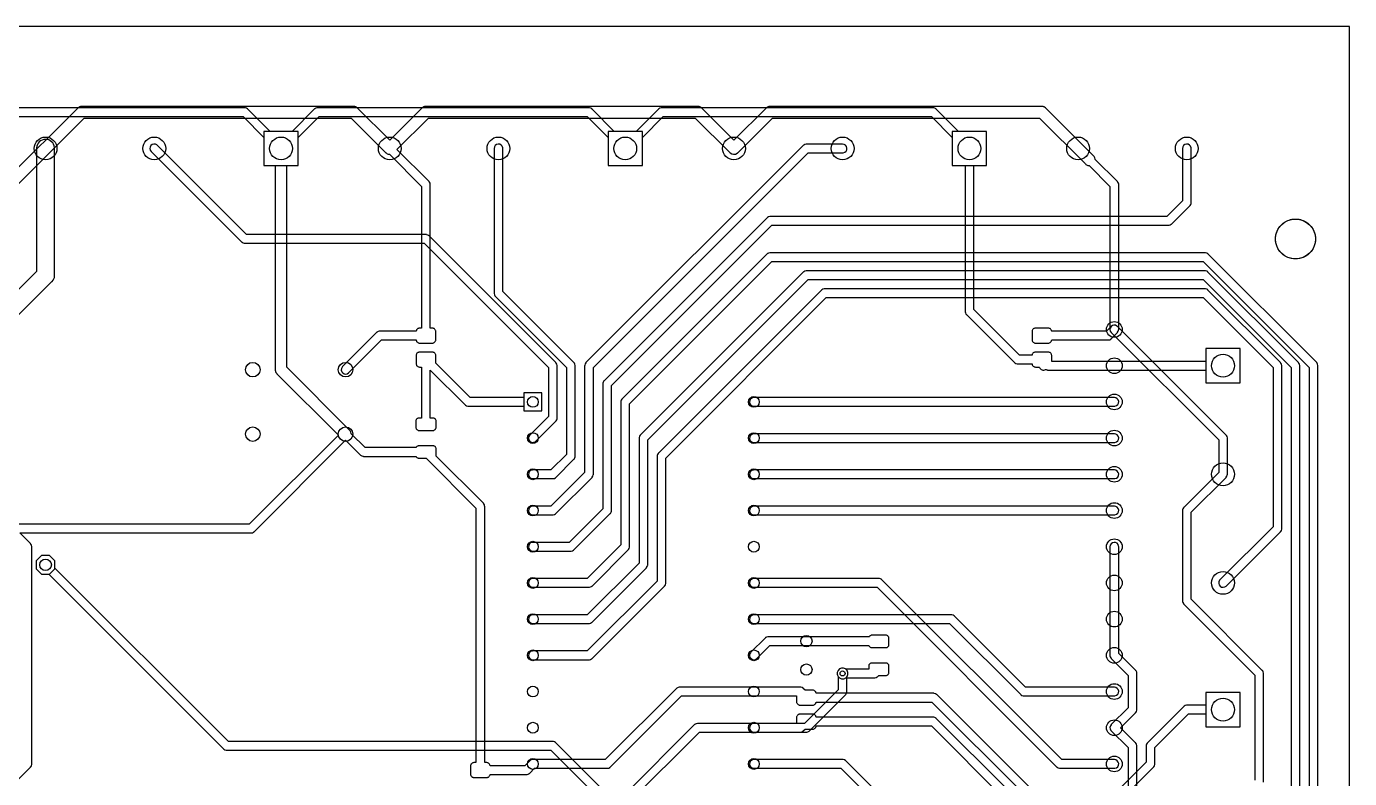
# Model space of a CAD drawing. Header units: millimetres. Extents: x 0 to 145, y -11 to 100.
# Drawn here: x 52 to 144.8, y 47.2 to 100 of the extents above; entities that cross this region are included whole.
import ezdxf

# ---------------------------------------------------------------- set-up
doc = ezdxf.new("R2010")
doc.units = ezdxf.units.MM

msp = doc.modelspace()

# ---------------------------------------------------------------- linework, layer by layer
at = {"layer": '16_copper'}
for points in [[(48.386, 93.675), (67.184, 93.675), (68.65, 92.209), (68.65, 90.24), (71.05, 90.24), (71.05, 92.209), (72.516, 93.675), (91.314, 93.675), (92.78, 92.209), (92.78, 90.24), (95.18, 90.24), (95.18, 92.209), (96.646, 93.675), (115.444, 93.675), (116.91, 92.209), (116.91, 90.24), (119.31, 90.24), (119.31, 92.64), (117.341, 92.64), (115.786, 94.196), (115.776, 94.203), (115.768, 94.212, 0.144213), (115.611, 94.282), (115.6, 94.283, 0.015609), (115.581, 94.284), (115.57, 94.285), (96.52, 94.285), (96.508, 94.284), (96.496, 94.284, 0.144215), (96.335, 94.222), (96.327, 94.215, 0.015626), (96.313, 94.203), (96.304, 94.196), (94.749, 92.64), (93.211, 92.64), (91.656, 94.196), (91.646, 94.203), (91.638, 94.212, 0.144213), (91.481, 94.282), (91.47, 94.283, 0.015609), (91.451, 94.284), (91.44, 94.285), (72.39, 94.285), (72.378, 94.284), (72.366, 94.284, 0.144215), (72.205, 94.222), (72.197, 94.215, 0.015626), (72.183, 94.203), (72.174, 94.196), (70.619, 92.64), (69.081, 92.64), (67.526, 94.196), (67.516, 94.203), (67.508, 94.212, 0.144213), (67.351, 94.282), (67.34, 94.283, 0.015609), (67.321, 94.284), (67.31, 94.285), (48.26, 94.285)], [(39.469, 67.781), (53.789, 82.101), (53.794, 82.107), (53.8, 82.112, 0.1754), (53.974, 82.508), (53.975, 82.55), (53.975, 91.44), (53.972, 91.503, 0.920724), (52.706, 91.482), (52.705, 91.44), (52.705, 82.813), (38.757, 68.865)], [(142.545, 19.05), (142.545, 76.2), (142.544, 76.212), (142.544, 76.224, 0.144215), (142.482, 76.385), (142.475, 76.393, 0.015626), (142.463, 76.407), (142.456, 76.416), (134.836, 84.036), (134.826, 84.043), (134.818, 84.052, 0.144213), (134.661, 84.122), (134.65, 84.123, 0.015609), (134.631, 84.124), (134.62, 84.125), (104.14, 84.125), (104.128, 84.124), (104.116, 84.124, 0.144215), (103.955, 84.062), (103.947, 84.055, 0.015626), (103.933, 84.043), (103.924, 84.036), (93.764, 73.876), (93.757, 73.866), (93.748, 73.858, 0.144213), (93.678, 73.701), (93.677, 73.69, 0.015609), (93.676, 73.671), (93.675, 73.66), (93.675, 63.626), (91.314, 61.265), (87.502, 61.265), (87.458, 61.262, 0.930834), (87.502, 60.655), (91.44, 60.655), (91.452, 60.656), (91.464, 60.656, 0.144215), (91.625, 60.718), (91.633, 60.725, 0.015626), (91.647, 60.737), (91.656, 60.744), (94.196, 63.284), (94.203, 63.294), (94.212, 63.302, 0.144213), (94.282, 63.459), (94.283, 63.47, 0.015609), (94.284, 63.489), (94.285, 63.5), (94.285, 73.534), (104.266, 83.515), (134.494, 83.515), (141.935, 76.074), (141.935, 19.176)], [(141.275, 41.91), (141.275, 76.2), (141.274, 76.212), (141.274, 76.224, 0.144215), (141.212, 76.385), (141.205, 76.393, 0.015626), (141.193, 76.407), (141.186, 76.416), (134.836, 82.766), (134.826, 82.773), (134.818, 82.782, 0.144213), (134.661, 82.852), (134.65, 82.853, 0.015609), (134.631, 82.854), (134.62, 82.855), (106.68, 82.855), (106.668, 82.854), (106.656, 82.854, 0.144215), (106.495, 82.792), (106.487, 82.785, 0.015626), (106.473, 82.773), (106.464, 82.766), (95.034, 71.336), (95.027, 71.326), (95.018, 71.318, 0.144213), (94.948, 71.161), (94.947, 71.15, 0.015609), (94.946, 71.131), (94.945, 71.12), (94.945, 62.356), (91.314, 58.725), (87.502, 58.725), (87.458, 58.722, 0.930834), (87.502, 58.115), (91.44, 58.115), (91.452, 58.116), (91.464, 58.116, 0.144215), (91.625, 58.178), (91.633, 58.185, 0.015626), (91.647, 58.197), (91.656, 58.204), (95.466, 62.014), (95.473, 62.024), (95.482, 62.032, 0.144213), (95.552, 62.189), (95.553, 62.2, 0.015609), (95.554, 62.219), (95.555, 62.23), (95.555, 70.994), (106.806, 82.245), (134.494, 82.245), (140.665, 76.074), (140.665, 42.036)], [(138.735, 46.99), (138.735, 54.61), (138.734, 54.622), (138.734, 54.634, 0.144215), (138.672, 54.795), (138.665, 54.803, 0.015626), (138.653, 54.817), (138.646, 54.826), (133.655, 59.816), (133.655, 65.914), (136.106, 68.364), (136.113, 68.374), (136.122, 68.382, 0.144213), (136.192, 68.539), (136.193, 68.55, 0.015609), (136.194, 68.569), (136.195, 68.58), (136.195, 71.12), (136.194, 71.132), (136.194, 71.144, 0.144215), (136.132, 71.305), (136.125, 71.313, 0.015626), (136.113, 71.327), (136.106, 71.336), (128.486, 78.956), (128.453, 78.984, 0.930833), (128.054, 78.524), (135.585, 70.994), (135.585, 68.706), (133.134, 66.256), (133.127, 66.246), (133.118, 66.238, 0.144213), (133.048, 66.081), (133.047, 66.07, 0.015609), (133.046, 66.051), (133.045, 66.04), (133.045, 59.69), (133.046, 59.678), (133.046, 59.666, 0.144215), (133.108, 59.505), (133.115, 59.497, 0.015626), (133.127, 59.483), (133.134, 59.474), (138.125, 54.484), (138.125, 47.116)], [(129.857, 44.462), (129.857, 48.791), (129.856, 48.803), (129.856, 48.815, 0.051151), (129.845, 48.876), (129.845, 49.53), (129.844, 49.542), (129.844, 49.554, 0.144215), (129.782, 49.715), (129.775, 49.723, 0.015626), (129.763, 49.737), (129.756, 49.746), (128.701, 50.8), (129.756, 51.854), (129.763, 51.864), (129.772, 51.872, 0.144213), (129.842, 52.029), (129.843, 52.04, 0.015609), (129.844, 52.059), (129.845, 52.07), (129.845, 52.724), (129.845, 52.726, 0.035821), (129.854, 52.768), (129.855, 52.779, 0.015609), (129.856, 52.798), (129.857, 52.809), (129.857, 54.598), (129.856, 54.61), (129.856, 54.622, 0.144215), (129.795, 54.783), (129.788, 54.791, 0.015626), (129.775, 54.805), (129.768, 54.813), (128.575, 56.006), (128.575, 63.5), (128.572, 63.544, 0.930834), (127.965, 63.5), (127.965, 55.88), (127.966, 55.868), (127.966, 55.856, 0.144215), (128.028, 55.695), (128.035, 55.687, 0.015626), (128.047, 55.673), (128.054, 55.664), (129.247, 54.472), (129.247, 52.882), (129.247, 52.88, 0.03467), (129.238, 52.837), (129.237, 52.827, 0.015023), (129.236, 52.808), (129.235, 52.797), (129.235, 52.196), (128.054, 51.016), (128.054, 51.015), (128.053, 51.015, 0.374198), (128.028, 50.615), (128.054, 50.584), (129.235, 49.404), (129.235, 48.803), (129.236, 48.791), (129.236, 48.779, 0.049453), (129.247, 48.718), (129.247, 44.588)], [(100.456, 38.405), (89.116, 49.746), (89.106, 49.753), (89.098, 49.762, 0.144213), (88.941, 49.832), (88.93, 49.833, 0.015609), (88.911, 49.834), (88.9, 49.835), (66.166, 49.835), (54, 62.001), (54, 62.504), (53.614, 62.89), (53.066, 62.89), (52.68, 62.504), (52.68, 61.956), (53.066, 61.57), (53.569, 61.57), (65.824, 49.314), (65.834, 49.307), (65.842, 49.298, 0.144213), (65.999, 49.228), (66.01, 49.227, 0.015609), (66.029, 49.226), (66.04, 49.225), (88.774, 49.225), (100.114, 37.884)], [(115.786, 42.126), (109.436, 48.476), (109.426, 48.483), (109.418, 48.492, 0.144213), (109.261, 48.562), (109.25, 48.563, 0.015609), (109.231, 48.564), (109.22, 48.565), (102.998, 48.565), (102.954, 48.562, 0.930834), (102.998, 47.955), (109.094, 47.955), (115.265, 41.784)]]:
    msp.add_lwpolyline(points, format="xyb", dxfattribs=at)
for points in [[(87.526, 70.816, 0.178544), (87.718, 70.904), (89.116, 72.302), (89.123, 72.312), (89.132, 72.32, 0.144213), (89.202, 72.477), (89.203, 72.488, 0.015609), (89.204, 72.507), (89.205, 72.518), (89.205, 76.2), (89.204, 76.212), (89.204, 76.224, 0.144215), (89.142, 76.385), (89.135, 76.393, 0.015626), (89.123, 76.407), (89.116, 76.416), (80.226, 85.306), (80.216, 85.313), (80.208, 85.322, 0.144213), (80.051, 85.392), (80.04, 85.393, 0.015609), (80.021, 85.394), (80.01, 85.395), (67.436, 85.395), (61.176, 91.656), (61.143, 91.684, 0.930833), (60.744, 91.224), (67.094, 84.874), (67.104, 84.867), (67.112, 84.858, 0.144213), (67.269, 84.788), (67.28, 84.787, 0.015609), (67.299, 84.786), (67.31, 84.785), (79.884, 84.785), (88.595, 76.074), (88.595, 72.644), (87.286, 71.336), (87.258, 71.303, 0.595495), (87.482, 70.816)], [(88.912, 68.276), (88.924, 68.276, 0.144215), (89.085, 68.338), (89.093, 68.345, 0.015626), (89.107, 68.357), (89.116, 68.364), (90.386, 69.634), (90.393, 69.644), (90.402, 69.652, 0.144213), (90.472, 69.809), (90.473, 69.82, 0.015609), (90.474, 69.839), (90.475, 69.85), (90.475, 76.2), (90.474, 76.212), (90.474, 76.224, 0.144215), (90.412, 76.385), (90.405, 76.393, 0.015626), (90.393, 76.407), (90.386, 76.416), (85.395, 81.406), (85.395, 91.44), (85.392, 91.484, 0.930834), (84.785, 91.44), (84.785, 81.28), (84.786, 81.268), (84.786, 81.256, 0.144215), (84.848, 81.095), (84.855, 81.087, 0.015626), (84.867, 81.073), (84.874, 81.064), (89.865, 76.074), (89.865, 69.976), (88.774, 68.885), (87.502, 68.885), (87.458, 68.882, 0.930834), (87.502, 68.275), (88.9, 68.275)], [(88.912, 65.736), (88.924, 65.736, 0.144215), (89.085, 65.798), (89.093, 65.805, 0.015626), (89.107, 65.817), (89.116, 65.824), (91.656, 68.364), (91.663, 68.374), (91.672, 68.382, 0.144213), (91.742, 68.539), (91.743, 68.55, 0.015609), (91.744, 68.569), (91.745, 68.58), (91.745, 76.074), (106.806, 91.135), (109.22, 91.135), (109.264, 91.138, 0.930834), (109.22, 91.745), (106.68, 91.745), (106.668, 91.744), (106.656, 91.744, 0.144215), (106.495, 91.682), (106.487, 91.675, 0.015626), (106.473, 91.663), (106.464, 91.656), (91.224, 76.416), (91.217, 76.406), (91.208, 76.398, 0.144213), (91.138, 76.241), (91.137, 76.23, 0.015609), (91.136, 76.211), (91.135, 76.2), (91.135, 68.706), (88.774, 66.345), (87.502, 66.345), (87.458, 66.342, 0.930834), (87.502, 65.735), (88.9, 65.735)], [(90.182, 63.196), (90.194, 63.196, 0.144215), (90.355, 63.258), (90.363, 63.265, 0.015626), (90.377, 63.277), (90.386, 63.284), (92.926, 65.824), (92.933, 65.834), (92.942, 65.842, 0.144213), (93.012, 65.999), (93.013, 66.01, 0.015609), (93.014, 66.029), (93.015, 66.04), (93.015, 74.804), (104.266, 86.055), (132.08, 86.055), (132.092, 86.056), (132.104, 86.056, 0.144215), (132.265, 86.118), (132.273, 86.125, 0.015626), (132.287, 86.137), (132.296, 86.144), (133.566, 87.414), (133.573, 87.424), (133.582, 87.432, 0.144213), (133.652, 87.589), (133.653, 87.6, 0.015609), (133.654, 87.619), (133.655, 87.63), (133.655, 91.44), (133.652, 91.484, 0.930834), (133.045, 91.44), (133.045, 87.756), (131.954, 86.665), (104.14, 86.665), (104.128, 86.664), (104.116, 86.664, 0.144215), (103.955, 86.602), (103.947, 86.595, 0.015626), (103.933, 86.583), (103.924, 86.576), (92.494, 75.146), (92.487, 75.136), (92.478, 75.128, 0.144213), (92.408, 74.971), (92.407, 74.96, 0.015609), (92.406, 74.941), (92.405, 74.93), (92.405, 66.166), (90.044, 63.805), (87.502, 63.805), (87.458, 63.802, 0.930834), (87.502, 63.195), (90.17, 63.195)], [(91.452, 55.576), (91.464, 55.576, 0.144215), (91.625, 55.638), (91.633, 55.645, 0.015626), (91.647, 55.657), (91.656, 55.664), (96.736, 60.744), (96.743, 60.754), (96.752, 60.762, 0.144213), (96.822, 60.919), (96.823, 60.93, 0.015609), (96.824, 60.949), (96.825, 60.96), (96.825, 69.724), (108.076, 80.975), (134.494, 80.975), (139.395, 76.074), (139.395, 64.896), (135.674, 61.176), (135.646, 61.143, 0.930833), (136.106, 60.744), (139.916, 64.554), (139.923, 64.564), (139.932, 64.572, 0.144213), (140.002, 64.729), (140.003, 64.74, 0.015609), (140.004, 64.759), (140.005, 64.77), (140.005, 76.2), (140.004, 76.212), (140.004, 76.224, 0.144215), (139.942, 76.385), (139.935, 76.393, 0.015626), (139.923, 76.407), (139.916, 76.416), (134.836, 81.496), (134.826, 81.503), (134.818, 81.512, 0.144213), (134.661, 81.582), (134.65, 81.583, 0.015609), (134.631, 81.584), (134.62, 81.585), (107.95, 81.585), (107.938, 81.584), (107.926, 81.584, 0.144215), (107.765, 81.522), (107.757, 81.515, 0.015626), (107.743, 81.503), (107.734, 81.496), (96.304, 70.066), (96.297, 70.056), (96.288, 70.048, 0.144213), (96.218, 69.891), (96.217, 69.88, 0.015609), (96.216, 69.861), (96.215, 69.85), (96.215, 61.086), (91.314, 56.185), (87.502, 56.185), (87.458, 56.182, 0.930834), (87.502, 55.575), (91.44, 55.575)], [(128.314, 47.958, 0.930834), (128.27, 48.565), (124.586, 48.565), (111.976, 61.176), (111.966, 61.183), (111.958, 61.192, 0.144213), (111.801, 61.262), (111.79, 61.263, 0.015609), (111.771, 61.264), (111.76, 61.265), (102.998, 61.265), (102.954, 61.262, 0.930834), (102.998, 60.655), (111.634, 60.655), (124.244, 48.044), (124.254, 48.037), (124.262, 48.028, 0.144213), (124.419, 47.958), (124.43, 47.957, 0.015609), (124.449, 47.956), (124.46, 47.955), (128.27, 47.955)], [(106.692, 50.496), (106.704, 50.496, 0.144215), (106.865, 50.558), (106.873, 50.565, 0.015626), (106.887, 50.577), (106.896, 50.584), (109.436, 53.124), (109.443, 53.134), (109.452, 53.142, 0.144213), (109.522, 53.299), (109.523, 53.31, 0.015609), (109.524, 53.329), (109.525, 53.34), (109.525, 54.386), (109.535, 54.399, 1), (108.905, 54.821), (108.88, 54.778, 0.267949), (108.905, 54.399), (108.915, 54.386), (108.915, 53.466), (106.554, 51.105), (102.998, 51.105), (102.954, 51.102, 0.930834), (102.998, 50.495), (106.68, 50.495)]]:
    msp.add_lwpolyline(points, format="xyb", close=True, dxfattribs=at)
for points in [[(137.09, 77.4), (134.69, 77.4), (134.69, 75), (137.09, 75)], [(88.136, 74.294), (86.868, 74.294), (86.868, 73.026), (88.136, 73.026)], [(137.09, 53.27), (134.69, 53.27), (134.69, 50.87), (137.09, 50.87)]]:
    msp.add_lwpolyline(points, close=True, dxfattribs=at)
at = {"layer": '1_copper'}
for points in [[(51.087, 88.613), (56.048, 93.574), (74.762, 93.574), (77.183, 91.153), (77.189, 91.147), (77.195, 91.141, 0.156294), (77.42, 91.037), (77.437, 91.036), (77.444, 91.035), (79.705, 88.774), (79.705, 78.835), (79.552, 78.835), (79.513, 78.829), (79.475, 78.817), (79.44, 78.799), (79.408, 78.775), (79.38, 78.747), (79.356, 78.715), (79.338, 78.68), (79.326, 78.642), (79.322, 78.615), (76.761, 78.615), (76.749, 78.614), (76.737, 78.614, 0.144215), (76.576, 78.552), (76.568, 78.545, 0.015626), (76.554, 78.533), (76.545, 78.526), (74.156, 76.136), (74.127, 76.103, 0.930833), (74.587, 75.705), (76.887, 78.005), (79.322, 78.005), (79.326, 77.978), (79.338, 77.94), (79.356, 77.905), (79.38, 77.873), (79.408, 77.845), (79.44, 77.821), (79.475, 77.803), (79.513, 77.791), (79.552, 77.785), (80.468, 77.785), (80.507, 77.791), (80.545, 77.803), (80.58, 77.821), (80.612, 77.845), (80.64, 77.873), (80.664, 77.905), (80.682, 77.94), (80.694, 77.978), (80.7, 78.017), (80.7, 78.603), (80.694, 78.642), (80.682, 78.68), (80.664, 78.715), (80.64, 78.747), (80.612, 78.775), (80.58, 78.799), (80.545, 78.817), (80.507, 78.829), (80.468, 78.835), (80.315, 78.835), (80.315, 88.9), (80.314, 88.912), (80.314, 88.924, 0.144215), (80.252, 89.085), (80.245, 89.093, 0.015626), (80.233, 89.107), (80.226, 89.116), (77.973, 91.368), (80.178, 93.574), (98.892, 93.574), (101.313, 91.153), (101.319, 91.147), (101.325, 91.141, 0.35496), (101.836, 91.109), (101.845, 91.117, 0.027424), (101.879, 91.145), (101.887, 91.153), (104.308, 93.574), (123.022, 93.574), (126.243, 90.353), (126.28, 90.319, 0.124673), (126.463, 90.239), (126.504, 90.235), (127.965, 88.774), (127.965, 78.866), (127.714, 78.615), (123.878, 78.615), (123.874, 78.642), (123.862, 78.68), (123.844, 78.715), (123.82, 78.747), (123.792, 78.775), (123.76, 78.799), (123.725, 78.817), (123.687, 78.829), (123.648, 78.835), (122.732, 78.835), (122.693, 78.829), (122.655, 78.817), (122.62, 78.799), (122.588, 78.775), (122.56, 78.747), (122.536, 78.715), (122.518, 78.68), (122.506, 78.642), (122.5, 78.603), (122.5, 78.017), (122.506, 77.978), (122.518, 77.94), (122.536, 77.905), (122.56, 77.873), (122.588, 77.845), (122.62, 77.821), (122.655, 77.803), (122.693, 77.791), (122.732, 77.785), (123.648, 77.785), (123.687, 77.791), (123.725, 77.803), (123.76, 77.821), (123.792, 77.845), (123.82, 77.873), (123.844, 77.905), (123.862, 77.94), (123.874, 77.978), (123.878, 78.005), (127.84, 78.005), (127.852, 78.006), (127.864, 78.006, 0.144215), (128.025, 78.068), (128.033, 78.075, 0.015626), (128.047, 78.087), (128.056, 78.094), (128.486, 78.524), (128.493, 78.534), (128.502, 78.542, 0.144213), (128.572, 78.699), (128.573, 78.71, 0.015609), (128.574, 78.729), (128.575, 78.74), (128.575, 88.9), (128.574, 88.912), (128.574, 88.924, 0.144215), (128.512, 89.085), (128.505, 89.093, 0.015626), (128.493, 89.107), (128.486, 89.116), (126.935, 90.666), (126.933, 90.69, 0.124672), (126.861, 90.876), (126.817, 90.927), (123.477, 94.267), (123.477, 94.267), (123.477, 94.267), (123.464, 94.279), (123.44, 94.301), (123.44, 94.301), (123.439, 94.301), (123.422, 94.313), (123.398, 94.329), (123.398, 94.329), (123.398, 94.329), (123.378, 94.339), (123.353, 94.352), (123.353, 94.352), (123.353, 94.352), (123.332, 94.36), (123.306, 94.37, 0.000102), (123.306, 94.37), (123.284, 94.375), (123.257, 94.381), (123.257, 94.381), (123.257, 94.381), (123.256, 94.381), (123.207, 94.386), (123.197, 94.386), (123.19, 94.386), (104.14, 94.386), (104.14, 94.386), (104.14, 94.386), (104.116, 94.385), (104.09, 94.383), (104.09, 94.383), (104.09, 94.383), (104.067, 94.379), (104.04, 94.374), (104.04, 94.374), (104.04, 94.374, 0.030914), (103.992, 94.359), (103.992, 94.359), (103.992, 94.359, 0.030916), (103.947, 94.337), (103.946, 94.337), (103.946, 94.337, 0.030915), (103.904, 94.311), (103.904, 94.311), (103.904, 94.311), (103.903, 94.31), (103.865, 94.279), (103.858, 94.272), (103.853, 94.267), (101.6, 92.015), (99.347, 94.267), (99.347, 94.267), (99.347, 94.267), (99.334, 94.279), (99.31, 94.301), (99.31, 94.301), (99.309, 94.301), (99.292, 94.313), (99.268, 94.329), (99.268, 94.329), (99.268, 94.329), (99.248, 94.339), (99.223, 94.352), (99.223, 94.352), (99.223, 94.352), (99.202, 94.36), (99.176, 94.37, 0.000102), (99.176, 94.37), (99.154, 94.375), (99.127, 94.381), (99.127, 94.381), (99.127, 94.381), (99.126, 94.381), (99.077, 94.386), (99.067, 94.386), (99.06, 94.386), (80.01, 94.386), (80.01, 94.386), (80.01, 94.386), (79.986, 94.385), (79.96, 94.383), (79.96, 94.383), (79.96, 94.383), (79.937, 94.379), (79.91, 94.374), (79.91, 94.374), (79.91, 94.374, 0.030914), (79.862, 94.359), (79.862, 94.359), (79.862, 94.359, 0.030916), (79.817, 94.337), (79.816, 94.337), (79.816, 94.337, 0.030915), (79.774, 94.311), (79.774, 94.311), (79.774, 94.311), (79.773, 94.31), (79.735, 94.279), (79.728, 94.272), (79.723, 94.267), (77.47, 92.015), (75.217, 94.267), (75.217, 94.267), (75.217, 94.267), (75.204, 94.279), (75.18, 94.301), (75.18, 94.301), (75.179, 94.301), (75.162, 94.313), (75.138, 94.329), (75.138, 94.329), (75.138, 94.329), (75.118, 94.339), (75.093, 94.352), (75.093, 94.352), (75.093, 94.352), (75.072, 94.36), (75.046, 94.37, 0.000102), (75.046, 94.37), (75.024, 94.375), (74.997, 94.381), (74.997, 94.381), (74.997, 94.381), (74.996, 94.381), (74.947, 94.386), (74.937, 94.386), (74.93, 94.386), (55.88, 94.386), (55.88, 94.386), (55.88, 94.386), (55.856, 94.385), (55.83, 94.383), (55.83, 94.383), (55.83, 94.383), (55.807, 94.379), (55.78, 94.374), (55.78, 94.374), (55.78, 94.374, 0.030914), (55.732, 94.359), (55.732, 94.359), (55.732, 94.359, 0.030916), (55.687, 94.337), (55.686, 94.337), (55.686, 94.337, 0.030915), (55.644, 94.311), (55.644, 94.311), (55.644, 94.311), (55.643, 94.31), (55.605, 94.279), (55.598, 94.272), (55.593, 94.267), (50.632, 89.306)], [(122.278, 46.667), (115.819, 53.126), (115.81, 53.133), (115.802, 53.142, 0.144213), (115.645, 53.212), (115.634, 53.213, 0.015609), (115.615, 53.214), (115.604, 53.215), (107.368, 53.215), (107.364, 53.242), (107.352, 53.28), (107.334, 53.315), (107.31, 53.347), (107.282, 53.375), (107.25, 53.399), (107.215, 53.417), (107.177, 53.429), (107.138, 53.435), (106.586, 53.435), (106.466, 53.556), (106.456, 53.563), (106.448, 53.572, 0.144213), (106.291, 53.642), (106.28, 53.643, 0.015609), (106.261, 53.644), (106.25, 53.645), (97.79, 53.645), (97.778, 53.644), (97.766, 53.644, 0.144215), (97.605, 53.582), (97.597, 53.575, 0.015626), (97.583, 53.563), (97.574, 53.556), (92.584, 48.565), (87.502, 48.565), (87.49, 48.564), (87.478, 48.564, 0.144215), (87.317, 48.502), (87.309, 48.495, 0.015626), (87.295, 48.483), (87.286, 48.476), (86.946, 48.135), (84.508, 48.135), (84.504, 48.162), (84.492, 48.2), (84.474, 48.235), (84.45, 48.267), (84.422, 48.295), (84.39, 48.319), (84.355, 48.337), (84.317, 48.349), (84.278, 48.355), (84.125, 48.355), (84.125, 66.335), (84.124, 66.347), (84.124, 66.359, 0.144215), (84.062, 66.52), (84.055, 66.528, 0.015626), (84.043, 66.542), (84.036, 66.551), (80.712, 69.874), (80.715, 69.88), (80.72, 69.914), (80.72, 70.376), (80.715, 70.41), (80.704, 70.443), (80.688, 70.474), (80.667, 70.503), (80.643, 70.527), (80.614, 70.548), (80.583, 70.564), (80.55, 70.575), (80.516, 70.58), (79.504, 70.58), (79.47, 70.575), (79.437, 70.564), (79.406, 70.548), (79.377, 70.527), (79.353, 70.503), (79.332, 70.474), (79.32, 70.45), (75.752, 70.45), (74.776, 71.426), (74.774, 71.45, 0.124672), (74.702, 71.636), (74.659, 71.687), (70.256, 76.089), (70.256, 90.24), (71.05, 90.24), (71.05, 92.64), (68.65, 92.64), (68.65, 90.24), (69.444, 90.24), (69.444, 75.921), (69.444, 75.921), (69.444, 75.92, 0.030916), (69.447, 75.87), (69.447, 75.87), (69.447, 75.87), (69.451, 75.847), (69.456, 75.821), (69.456, 75.821), (69.456, 75.821, 0.030914), (69.471, 75.773), (69.471, 75.773), (69.471, 75.773, 0.030916), (69.493, 75.727), (69.493, 75.727), (69.493, 75.727, 0.030915), (69.519, 75.684), (69.519, 75.684), (69.519, 75.684), (69.52, 75.684), (69.551, 75.645), (69.558, 75.638), (69.563, 75.633), (73.868, 71.328), (67.616, 65.075), (51.429, 65.075)], [(51.46, 47.219), (52.286, 48.044), (52.293, 48.054), (52.302, 48.062, 0.144213), (52.372, 48.219), (52.373, 48.23, 0.015609), (52.374, 48.249), (52.375, 48.26), (52.375, 63.5), (52.374, 63.512), (52.374, 63.524, 0.144215), (52.312, 63.685), (52.305, 63.693, 0.015626), (52.293, 63.707), (52.286, 63.716), (51.536, 64.465), (67.742, 64.465), (67.754, 64.466), (67.766, 64.466, 0.144215), (67.927, 64.528), (67.935, 64.535, 0.015626), (67.949, 64.547), (67.957, 64.554), (74.371, 70.968), (75.41, 69.929), (75.419, 69.922), (75.428, 69.913, 0.144213), (75.585, 69.843), (75.595, 69.842, 0.015609), (75.614, 69.841), (75.626, 69.84), (79.32, 69.84), (79.332, 69.816), (79.353, 69.787), (79.377, 69.763), (79.406, 69.742), (79.437, 69.726), (79.47, 69.715), (79.504, 69.71), (80.014, 69.71), (83.515, 66.209), (83.515, 48.355), (83.362, 48.355), (83.323, 48.349), (83.285, 48.337), (83.25, 48.319), (83.218, 48.295), (83.19, 48.267), (83.166, 48.235), (83.148, 48.2), (83.136, 48.162), (83.13, 48.123), (83.13, 47.537), (83.136, 47.498), (83.148, 47.46), (83.166, 47.425), (83.19, 47.393), (83.218, 47.365), (83.25, 47.341), (83.285, 47.323), (83.323, 47.311), (83.362, 47.305), (84.278, 47.305), (84.317, 47.311), (84.355, 47.323), (84.39, 47.341), (84.422, 47.365), (84.45, 47.393), (84.474, 47.425), (84.492, 47.46), (84.504, 47.498), (84.508, 47.525), (87.072, 47.525), (87.084, 47.526), (87.096, 47.526, 0.144215), (87.257, 47.588), (87.265, 47.595, 0.015626), (87.279, 47.607), (87.288, 47.614), (87.628, 47.955), (92.71, 47.955), (92.722, 47.956), (92.734, 47.956, 0.144215), (92.895, 48.018), (92.903, 48.025, 0.015626), (92.917, 48.037), (92.926, 48.044), (97.916, 53.035), (105.99, 53.035), (105.99, 52.617), (105.996, 52.578), (106.008, 52.54), (106.026, 52.505), (106.05, 52.473), (106.078, 52.445), (106.11, 52.421), (106.145, 52.403), (106.183, 52.391), (106.222, 52.385), (107.138, 52.385), (107.177, 52.391), (107.215, 52.403), (107.25, 52.421), (107.282, 52.445), (107.31, 52.473), (107.334, 52.505), (107.352, 52.54), (107.364, 52.578), (107.368, 52.605), (115.478, 52.605), (121.781, 46.302)], [(128.701, 45.72), (131.026, 48.044), (131.033, 48.054), (131.042, 48.062, 0.144213), (131.112, 48.219), (131.113, 48.23, 0.015609), (131.114, 48.249), (131.115, 48.26), (131.115, 49.404), (133.476, 51.765), (134.69, 51.765), (134.69, 50.87), (137.09, 50.87), (137.09, 53.27), (134.69, 53.27), (134.69, 52.375), (133.35, 52.375), (133.338, 52.374), (133.326, 52.374, 0.144215), (133.165, 52.312), (133.157, 52.305, 0.015626), (133.143, 52.293), (133.134, 52.286), (130.594, 49.746), (130.587, 49.736), (130.578, 49.728, 0.144213), (130.508, 49.571), (130.507, 49.56, 0.015609), (130.506, 49.541), (130.505, 49.53), (130.505, 48.386), (128.144, 46.025)], [(120.821, 46.41), (115.786, 51.446), (115.776, 51.453), (115.768, 51.462, 0.144213), (115.611, 51.532), (115.6, 51.533, 0.015609), (115.581, 51.534), (115.57, 51.535), (107.368, 51.535), (107.364, 51.562), (107.352, 51.6), (107.334, 51.635), (107.31, 51.667), (107.282, 51.695), (107.25, 51.719), (107.215, 51.737), (107.177, 51.749), (107.138, 51.755), (106.222, 51.755), (106.183, 51.749), (106.145, 51.737), (106.11, 51.719), (106.078, 51.695), (106.05, 51.667), (106.026, 51.635), (106.008, 51.6), (105.996, 51.562), (105.99, 51.523), (105.99, 51.105), (99.06, 51.105), (99.048, 51.104), (99.036, 51.104, 0.144215), (98.875, 51.042), (98.867, 51.035, 0.015626), (98.853, 51.023), (98.844, 51.016), (93.854, 46.025)], [(94.196, 45.504), (99.186, 50.495), (106.25, 50.495), (106.262, 50.496), (106.274, 50.496, 0.144215), (106.435, 50.558), (106.443, 50.565, 0.015626), (106.457, 50.577), (106.466, 50.584), (106.586, 50.705), (107.138, 50.705), (107.177, 50.711), (107.215, 50.723), (107.25, 50.741), (107.282, 50.765), (107.31, 50.793), (107.334, 50.825), (107.352, 50.86), (107.364, 50.898), (107.368, 50.925), (115.444, 50.925), (120.555, 45.814)]]:
    msp.add_lwpolyline(points, format="xyb", dxfattribs=at)
for points in [[(95.18, 92.64), (92.78, 92.64), (92.78, 90.24), (95.18, 90.24)], [(54, 61.956), (54, 62.504), (53.614, 62.89), (53.066, 62.89), (52.68, 62.504), (52.68, 61.956), (53.066, 61.57), (53.614, 61.57)]]:
    msp.add_lwpolyline(points, close=True, dxfattribs=at)
for points in [[(123.88, 76.923), (123.874, 76.962), (123.862, 77), (123.844, 77.035), (123.82, 77.067), (123.792, 77.095), (123.76, 77.119), (123.725, 77.137), (123.687, 77.149), (123.648, 77.155), (122.732, 77.155), (122.693, 77.149), (122.655, 77.137), (122.62, 77.119), (122.588, 77.095), (122.56, 77.067), (122.536, 77.035), (122.518, 77), (122.506, 76.962), (122.502, 76.935), (121.616, 76.935), (118.415, 80.136), (118.415, 90.24), (119.31, 90.24), (119.31, 92.64), (116.91, 92.64), (116.91, 90.24), (117.805, 90.24), (117.805, 80.01), (117.806, 79.998), (117.806, 79.986, 0.144215), (117.868, 79.825), (117.875, 79.817, 0.015626), (117.887, 79.803), (117.894, 79.794), (121.274, 76.414), (121.284, 76.407), (121.292, 76.398, 0.144213), (121.449, 76.328), (121.46, 76.327, 0.015609), (121.479, 76.326), (121.49, 76.325), (122.502, 76.325), (122.506, 76.298), (122.518, 76.26), (122.536, 76.225), (122.56, 76.193), (122.588, 76.165), (122.62, 76.141), (122.655, 76.123), (122.693, 76.111), (122.732, 76.105), (123.009, 76.105), (123.016, 76.084, 0.458236), (123.454, 75.938), (123.459, 75.941), (123.466, 75.938), (123.474, 75.932), (123.485, 75.927), (123.496, 75.922, 0.071735), (123.579, 75.898), (123.59, 75.897, 0.015609), (123.609, 75.896), (123.62, 75.895), (134.69, 75.895), (134.69, 75), (137.09, 75), (137.09, 77.4), (134.69, 77.4), (134.69, 76.505), (123.88, 76.505)], [(80.55, 71.665), (80.583, 71.676), (80.614, 71.692), (80.643, 71.713), (80.667, 71.737), (80.688, 71.766), (80.704, 71.797), (80.715, 71.83), (80.72, 71.864), (80.72, 72.326), (80.715, 72.36), (80.704, 72.393), (80.688, 72.424), (80.667, 72.453), (80.643, 72.477), (80.614, 72.498), (80.583, 72.514), (80.55, 72.525), (80.516, 72.53), (80.315, 72.53), (80.315, 75.894), (82.764, 73.444), (82.774, 73.437), (82.782, 73.428, 0.144213), (82.939, 73.358), (82.95, 73.357, 0.015609), (82.969, 73.356), (82.98, 73.355), (86.868, 73.355), (86.868, 73.026), (88.136, 73.026), (88.136, 74.294), (86.868, 74.294), (86.868, 73.965), (83.106, 73.965), (80.7, 76.371), (80.7, 76.923), (80.694, 76.962), (80.682, 77), (80.664, 77.035), (80.64, 77.067), (80.612, 77.095), (80.58, 77.119), (80.545, 77.137), (80.507, 77.149), (80.468, 77.155), (79.552, 77.155), (79.513, 77.149), (79.475, 77.137), (79.44, 77.119), (79.408, 77.095), (79.38, 77.067), (79.356, 77.035), (79.338, 77), (79.326, 76.962), (79.32, 76.923), (79.32, 76.337), (79.326, 76.298), (79.338, 76.26), (79.356, 76.225), (79.38, 76.193), (79.408, 76.165), (79.44, 76.141), (79.475, 76.123), (79.513, 76.111), (79.552, 76.105), (79.705, 76.105), (79.705, 72.53), (79.504, 72.53), (79.47, 72.525), (79.437, 72.514), (79.406, 72.498), (79.377, 72.477), (79.353, 72.453), (79.332, 72.424), (79.316, 72.393), (79.305, 72.36), (79.3, 72.326), (79.3, 71.864), (79.305, 71.83), (79.316, 71.797), (79.332, 71.766), (79.353, 71.737), (79.377, 71.713), (79.406, 71.692), (79.437, 71.676), (79.47, 71.665), (79.504, 71.66), (80.516, 71.66)], [(128.314, 73.358, 0.930834), (128.27, 73.965), (102.998, 73.965), (102.954, 73.962, 0.930834), (102.998, 73.355), (128.27, 73.355)], [(128.314, 70.818, 0.930834), (128.27, 71.425), (102.998, 71.425), (102.954, 71.422, 0.930834), (102.998, 70.815), (128.27, 70.815)], [(128.314, 68.278, 0.930834), (128.27, 68.885), (102.998, 68.885), (102.954, 68.882, 0.930834), (102.998, 68.275), (128.27, 68.275)], [(128.314, 65.738, 0.930834), (128.27, 66.345), (102.998, 66.345), (102.954, 66.342, 0.930834), (102.998, 65.735), (128.27, 65.735)], [(128.314, 53.038, 0.930834), (128.27, 53.645), (122.046, 53.645), (117.056, 58.636), (117.046, 58.643), (117.038, 58.652, 0.144213), (116.881, 58.722), (116.87, 58.723, 0.015609), (116.851, 58.724), (116.84, 58.725), (102.998, 58.725), (102.954, 58.722, 0.930834), (102.998, 58.115), (116.714, 58.115), (121.704, 53.124), (121.714, 53.117), (121.722, 53.108, 0.144213), (121.879, 53.038), (121.89, 53.037, 0.015609), (121.909, 53.036), (121.92, 53.035), (128.27, 53.035)], [(111.066, 56.557), (111.082, 56.526), (111.103, 56.497), (111.127, 56.473), (111.156, 56.452), (111.187, 56.436), (111.22, 56.425), (111.254, 56.42), (112.266, 56.42), (112.3, 56.425), (112.333, 56.436), (112.364, 56.452), (112.393, 56.473), (112.417, 56.497), (112.438, 56.526), (112.454, 56.557), (112.465, 56.59), (112.47, 56.624), (112.47, 57.086), (112.465, 57.12), (112.454, 57.153), (112.438, 57.184), (112.417, 57.213), (112.393, 57.237), (112.364, 57.258), (112.333, 57.274), (112.3, 57.285), (112.266, 57.29), (111.254, 57.29), (111.22, 57.285), (111.187, 57.274), (111.156, 57.258), (111.127, 57.237), (111.103, 57.213), (111.082, 57.185), (103.998, 57.185), (103.986, 57.184), (103.974, 57.184, 0.144215), (103.813, 57.122), (103.805, 57.115, 0.015626), (103.791, 57.103), (103.782, 57.096), (102.782, 56.096), (102.754, 56.063, 0.930833), (103.214, 55.664), (104.124, 56.575), (111.06, 56.575)], [(109.294, 54.238, 0.098492), (109.431, 54.295), (109.444, 54.305), (111.465, 54.305), (111.477, 54.306), (111.489, 54.306, 0.144215), (111.65, 54.368), (111.658, 54.375, 0.015626), (111.672, 54.387), (111.681, 54.394), (111.756, 54.47), (112.266, 54.47), (112.3, 54.475), (112.333, 54.486), (112.364, 54.502), (112.393, 54.523), (112.417, 54.547), (112.438, 54.576), (112.454, 54.607), (112.465, 54.64), (112.47, 54.674), (112.47, 55.136), (112.465, 55.17), (112.454, 55.203), (112.438, 55.234), (112.417, 55.263), (112.393, 55.287), (112.364, 55.308), (112.333, 55.324), (112.3, 55.335), (112.266, 55.34), (111.254, 55.34), (111.22, 55.335), (111.187, 55.324), (111.156, 55.308), (111.127, 55.287), (111.103, 55.263), (111.082, 55.234), (111.066, 55.203), (111.055, 55.17), (111.05, 55.136), (111.05, 54.915), (109.444, 54.915), (109.431, 54.925, 1), (109.009, 54.295), (109.052, 54.27, 0.131651), (109.245, 54.232)]]:
    msp.add_lwpolyline(points, format="xyb", close=True, dxfattribs=at)
at = {"layer": 'drills_NPTH'}
msp.add_circle((140.97, 85.09), 1.4, dxfattribs=at)
at = {"layer": 'drills_PTH'}
for centre, radius in [((53.34, 91.44), 0.8), ((60.96, 91.44), 0.8), ((69.85, 91.44), 0.8), ((77.47, 91.44), 0.8), ((85.09, 91.44), 0.8), ((93.98, 91.44), 0.8), ((101.6, 91.44), 0.8), ((109.22, 91.44), 0.8), ((118.11, 91.44), 0.8), ((125.73, 91.44), 0.8), ((133.35, 91.44), 0.8), ((128.27, 78.74), 0.55), ((135.89, 76.2), 0.8), ((67.869, 75.921), 0.508), ((74.371, 75.921), 0.508), ((128.27, 76.2), 0.55), ((128.27, 73.66), 0.55), ((87.502, 73.66), 0.38), ((102.998, 73.66), 0.38), ((67.869, 71.399), 0.508), ((74.371, 71.399), 0.508), ((87.502, 71.12), 0.38), ((102.998, 71.12), 0.38), ((128.27, 71.12), 0.55), ((87.502, 68.58), 0.38), ((102.998, 68.58), 0.38), ((128.27, 68.58), 0.55), ((135.89, 68.58), 0.8), ((87.502, 66.04), 0.38), ((102.998, 66.04), 0.38), ((128.27, 66.04), 0.55), ((128.27, 63.5), 0.55), ((87.502, 63.5), 0.38), ((102.998, 63.5), 0.38), ((53.34, 62.23), 0.406), ((87.502, 60.96), 0.38), ((102.998, 60.96), 0.38), ((128.27, 60.96), 0.55), ((135.89, 60.96), 0.8), ((87.502, 58.42), 0.38), ((102.998, 58.42), 0.38), ((128.27, 58.42), 0.55), ((106.68, 56.88), 0.4), ((87.502, 55.88), 0.38), ((102.998, 55.88), 0.38), ((128.27, 55.88), 0.55), ((106.68, 54.88), 0.4), ((128.27, 53.34), 0.55), ((87.502, 53.34), 0.38), ((102.998, 53.34), 0.38), ((135.89, 52.07), 0.8), ((87.502, 50.8), 0.38), ((102.998, 50.8), 0.38), ((128.27, 50.8), 0.55), ((87.502, 48.26), 0.38), ((102.998, 48.26), 0.38), ((128.27, 48.26), 0.55)]:
    msp.add_circle(centre, radius, dxfattribs=at)
at = {"layer": 'drills_via_1_16'}
msp.add_circle((109.22, 54.61), 0.175, dxfattribs=at)
at = {"layer": 'holes'}
msp.add_lwpolyline([(142.37, 85.04), (142.363, 84.94), (142.349, 84.841), (142.327, 84.744), (142.299, 84.648), (142.264, 84.554), (142.223, 84.463), (142.175, 84.375), (142.121, 84.291), (142.061, 84.211), (141.995, 84.135), (141.925, 84.065), (141.849, 83.999), (141.769, 83.939), (141.685, 83.885), (141.597, 83.837), (141.506, 83.796), (141.412, 83.761), (141.316, 83.733), (141.219, 83.711), (141.12, 83.697), (141.02, 83.69), (140.92, 83.69), (140.82, 83.697), (140.721, 83.711), (140.624, 83.733), (140.528, 83.761), (140.434, 83.796), (140.343, 83.837), (140.255, 83.885), (140.171, 83.939), (140.091, 83.999), (140.015, 84.065), (139.945, 84.135), (139.879, 84.211), (139.819, 84.291), (139.765, 84.375), (139.717, 84.463), (139.676, 84.554), (139.641, 84.648), (139.613, 84.744), (139.591, 84.841), (139.577, 84.94), (139.57, 85.04), (139.57, 85.14), (139.577, 85.24), (139.591, 85.339), (139.613, 85.436), (139.641, 85.532), (139.676, 85.626), (139.717, 85.717), (139.765, 85.805), (139.819, 85.889), (139.879, 85.969), (139.945, 86.045), (140.015, 86.115), (140.091, 86.181), (140.171, 86.241), (140.255, 86.295), (140.343, 86.343), (140.434, 86.384), (140.528, 86.419), (140.624, 86.447), (140.721, 86.469), (140.82, 86.483), (140.92, 86.49), (141.02, 86.49), (141.12, 86.483), (141.219, 86.469), (141.316, 86.447), (141.412, 86.419), (141.506, 86.384), (141.597, 86.343), (141.685, 86.295), (141.769, 86.241), (141.849, 86.181), (141.925, 86.115), (141.995, 86.045), (142.061, 85.969), (142.121, 85.889), (142.175, 85.805), (142.223, 85.717), (142.264, 85.626), (142.299, 85.532), (142.327, 85.436), (142.349, 85.339), (142.363, 85.24), (142.37, 85.14), (142.37, 85.04)], close=True, dxfattribs=at)
at = {"layer": 'outline'}
msp.add_lwpolyline([(0, -11.43), (144.76, -11.43), (144.76, 100), (0, 100), (0, -11.43)], close=True, dxfattribs=at)

doc.saveas('drawing.dxf')
